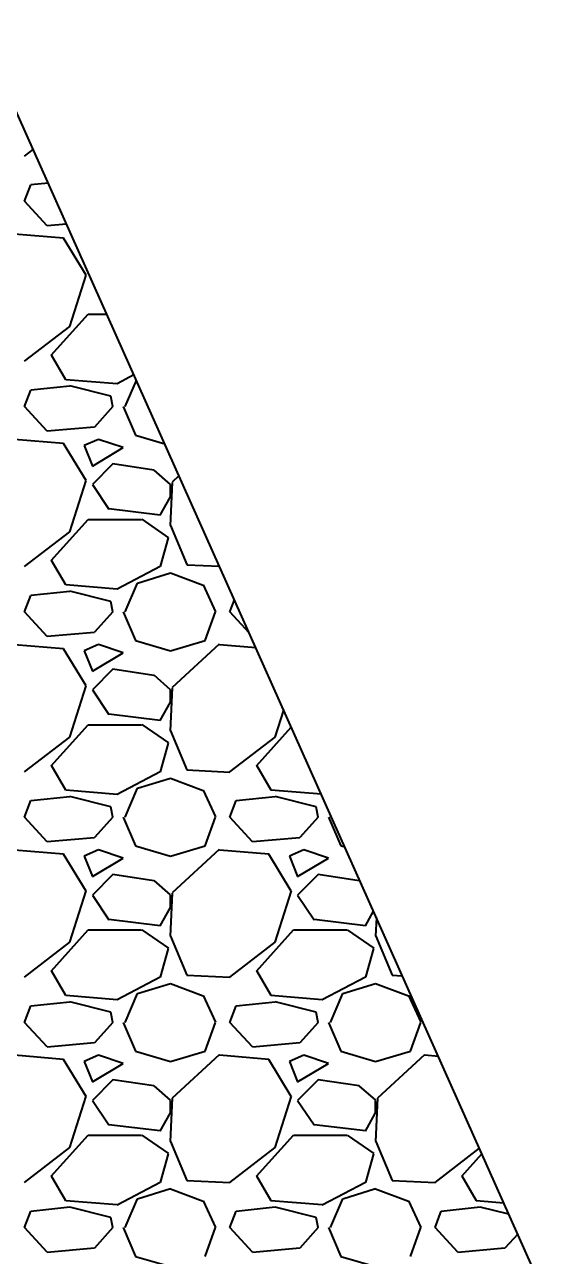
# Model space of a CAD drawing. Extents: x 2799052 to 2815686, y 1319509 to 1336143.
# Drawn here: x 2807722.58 to 2807727.63, y 1327355.72 to 1327367.72 of the extents above; entities that cross this region are included whole.
import ezdxf

# ---------------------------------------------------------------- set-up
doc = ezdxf.new("R2010")
doc.units = 0
doc.header["$LTSCALE"] = 0.5
doc.header["$MEASUREMENT"] = 0
doc.layers.add('C-Road-Asph-Hach-Bdry', color=64, linetype='Continuous', lineweight=25, plot=False)
doc.layers.add('C-RRAP', color=160, linetype='Continuous', lineweight=40)

msp = doc.modelspace()

# ---------------------------------------------------------------- linework, layer by layer
at = {"layer": 'C-Road-Asph-Hach-Bdry'}
msp.add_circle((2807368.688, 1327825.522), 8317.007, dxfattribs=at)
at = {"layer": 'C-RRAP'}
msp.add_line((2807730.415, 1327349.156), (2807717.333, 1327378.431), dxfattribs=at)
at = {"layer": 'C-RRAP', "linetype": 'Continuous'}
for p, q in [((2807722.58, 1327366.44), (2807722.663, 1327366.504)), ((2807722.58, 1327366), (2807722.64, 1327366.16)), ((2807722.81, 1327366.176), (2807722.64, 1327366.158)), ((2807722.8, 1327365.76), (2807722.58, 1327366)), ((2807722.989, 1327365.776), (2807722.8, 1327365.759)), ((2807722.96, 1327365.639), (2807722.48, 1327365.679)), ((2807723.178, 1327365.279), (2807722.958, 1327365.639)), ((2807723.021, 1327364.78), (2807723.181, 1327365.28)), ((2807722.84, 1327364.5), (2807723.2, 1327364.9)), ((2807723.2, 1327364.9), (2807723.38, 1327364.9)), ((2807722.58, 1327364.44), (2807723.02, 1327364.78)), ((2807722.982, 1327364.261), (2807722.842, 1327364.501)), ((2807723.02, 1327364.198), (2807722.64, 1327364.158)), ((2807723.48, 1327364.221), (2807722.98, 1327364.261)), ((2807723.42, 1327364.1), (2807723.02, 1327364.2)), ((2807723.645, 1327364.307), (2807723.48, 1327364.22)), ((2807723.56, 1327364), (2807723.669, 1327364.254)), ((2807722.58, 1327364), (2807722.64, 1327364.16)), ((2807723.44, 1327364), (2807723.42, 1327364.1)), ((2807722.8, 1327363.76), (2807722.58, 1327364)), ((2807723.44, 1327364), (2807723.26, 1327363.8)), ((2807723.541, 1327364), (2807723.661, 1327363.72)), ((2807723.26, 1327363.799), (2807722.8, 1327363.759)), ((2807723.66, 1327363.72), (2807723.945, 1327363.637)), ((2807722.96, 1327363.639), (2807722.48, 1327363.679)), ((2807723.178, 1327363.279), (2807722.958, 1327363.639)), ((2807723.3, 1327363.68), (2807723.16, 1327363.62)), ((2807723.16, 1327363.62), (2807723.24, 1327363.42)), ((2807723.24, 1327363.42), (2807723.54, 1327363.6)), ((2807723.54, 1327363.6), (2807723.3, 1327363.68)), ((2807723.44, 1327363.44), (2807723.24, 1327363.24)), ((2807723.84, 1327363.38), (2807723.44, 1327363.44)), ((2807724.001, 1327363.241), (2807723.841, 1327363.381)), ((2807723.021, 1327362.78), (2807723.181, 1327363.28)), ((2807723.24, 1327363.24), (2807723.4, 1327363)), ((2807724.018, 1327363.26), (2807723.998, 1327362.84)), ((2807724, 1327363.12), (2807724, 1327363.24)), ((2807724.084, 1327363.324), (2807724.017, 1327363.263)), ((2807723.9, 1327362.94), (2807724, 1327363.12)), ((2807723.401, 1327363.005), (2807723.901, 1327362.945)), ((2807722.84, 1327362.5), (2807723.2, 1327362.9)), ((2807723.2, 1327362.9), (2807723.72, 1327362.9)), ((2807723.721, 1327362.902), (2807723.981, 1327362.722)), ((2807722.58, 1327362.44), (2807723.02, 1327362.78)), ((2807724.001, 1327362.84), (2807724.161, 1327362.46)), ((2807723.98, 1327362.72), (2807723.9, 1327362.44)), ((2807722.982, 1327362.261), (2807722.842, 1327362.501)), ((2807723.9, 1327362.44), (2807723.48, 1327362.22)), ((2807724.16, 1327362.459), (2807724.478, 1327362.444)), ((2807723.56, 1327362), (2807723.68, 1327362.28)), ((2807723.68, 1327362.28), (2807724, 1327362.38)), ((2807724, 1327362.379), (2807724.32, 1327362.259)), ((2807722.58, 1327362), (2807722.64, 1327362.16)), ((2807723.02, 1327362.198), (2807722.64, 1327362.158)), ((2807723.48, 1327362.221), (2807722.98, 1327362.261)), ((2807723.42, 1327362.1), (2807723.02, 1327362.2)), ((2807724.321, 1327362.261), (2807724.441, 1327362.001)), ((2807723.44, 1327362), (2807723.42, 1327362.1)), ((2807724.58, 1327362), (2807724.624, 1327362.117)), ((2807722.8, 1327361.76), (2807722.58, 1327362)), ((2807723.44, 1327362), (2807723.26, 1327361.8)), ((2807723.541, 1327362), (2807723.661, 1327361.72)), ((2807723.56, 1327362), (2807723.56, 1327362)), ((2807724.34, 1327361.72), (2807724.44, 1327362)), ((2807724.767, 1327361.796), (2807724.58, 1327362)), ((2807723.26, 1327361.799), (2807722.8, 1327361.759)), ((2807722.96, 1327361.639), (2807722.48, 1327361.679)), ((2807723.3, 1327361.68), (2807723.16, 1327361.62)), ((2807723.54, 1327361.6), (2807723.3, 1327361.68)), ((2807723.66, 1327361.72), (2807724, 1327361.62)), ((2807724, 1327361.62), (2807724.34, 1327361.72)), ((2807724.477, 1327361.683), (2807724.017, 1327361.263)), ((2807724.832, 1327361.65), (2807724.48, 1327361.679)), ((2807723.178, 1327361.279), (2807722.958, 1327361.639)), ((2807723.16, 1327361.62), (2807723.24, 1327361.42)), ((2807723.16, 1327361.62), (2807723.16, 1327361.62)), ((2807723.24, 1327361.42), (2807723.54, 1327361.6)), ((2807723.44, 1327361.44), (2807723.24, 1327361.24)), ((2807723.84, 1327361.38), (2807723.44, 1327361.44)), ((2807724.001, 1327361.241), (2807723.841, 1327361.381)), ((2807723.021, 1327360.78), (2807723.181, 1327361.28)), ((2807723.24, 1327361.24), (2807723.4, 1327361)), ((2807724.018, 1327361.26), (2807723.998, 1327360.84)), ((2807724, 1327361.12), (2807724, 1327361.24)), ((2807723.9, 1327360.94), (2807724, 1327361.12)), ((2807723.401, 1327361.005), (2807723.901, 1327360.945)), ((2807725.021, 1327360.78), (2807725.105, 1327361.041)), ((2807722.84, 1327360.5), (2807723.2, 1327360.9)), ((2807723.2, 1327360.9), (2807723.72, 1327360.9)), ((2807723.721, 1327360.902), (2807723.981, 1327360.722)), ((2807724.001, 1327360.84), (2807724.161, 1327360.46)), ((2807724.84, 1327360.5), (2807725.178, 1327360.876)), ((2807722.58, 1327360.44), (2807723.02, 1327360.78)), ((2807723.98, 1327360.72), (2807723.9, 1327360.44)), ((2807724.58, 1327360.44), (2807725.02, 1327360.78)), ((2807722.982, 1327360.261), (2807722.842, 1327360.501)), ((2807724.982, 1327360.261), (2807724.842, 1327360.501)), ((2807723.9, 1327360.44), (2807723.48, 1327360.22)), ((2807723.68, 1327360.28), (2807724, 1327360.38)), ((2807724, 1327360.379), (2807724.32, 1327360.259)), ((2807724.16, 1327360.459), (2807724.58, 1327360.439)), ((2807723.48, 1327360.221), (2807722.98, 1327360.261)), ((2807723.56, 1327360), (2807723.68, 1327360.28)), ((2807724.321, 1327360.261), (2807724.441, 1327360.001)), ((2807725.471, 1327360.222), (2807724.98, 1327360.261)), ((2807722.58, 1327360), (2807722.64, 1327360.16)), ((2807723.02, 1327360.198), (2807722.64, 1327360.158)), ((2807723.42, 1327360.1), (2807723.02, 1327360.2)), ((2807724.58, 1327360), (2807724.64, 1327360.16)), ((2807725.02, 1327360.198), (2807724.64, 1327360.158)), ((2807725.42, 1327360.1), (2807725.02, 1327360.2)), ((2807722.8, 1327359.76), (2807722.58, 1327360)), ((2807723.44, 1327360), (2807723.26, 1327359.8)), ((2807723.44, 1327360), (2807723.42, 1327360.1)), ((2807723.541, 1327360), (2807723.661, 1327359.72)), ((2807724.34, 1327359.72), (2807724.44, 1327360)), ((2807724.8, 1327359.76), (2807724.58, 1327360)), ((2807725.44, 1327360), (2807725.26, 1327359.8)), ((2807725.44, 1327360), (2807725.42, 1327360.1)), ((2807725.541, 1327360), (2807725.661, 1327359.72)), ((2807725.56, 1327360), (2807725.565, 1327360.011)), ((2807723.26, 1327359.799), (2807722.8, 1327359.759)), ((2807725.26, 1327359.799), (2807724.8, 1327359.759)), ((2807722.96, 1327359.639), (2807722.48, 1327359.679)), ((2807723.178, 1327359.279), (2807722.958, 1327359.639)), ((2807723.3, 1327359.68), (2807723.16, 1327359.62)), ((2807723.54, 1327359.6), (2807723.3, 1327359.68)), ((2807723.66, 1327359.72), (2807724, 1327359.62)), ((2807724, 1327359.62), (2807724.34, 1327359.72)), ((2807724.477, 1327359.683), (2807724.017, 1327359.263)), ((2807724.96, 1327359.639), (2807724.48, 1327359.679)), ((2807725.178, 1327359.279), (2807724.958, 1327359.639)), ((2807725.3, 1327359.68), (2807725.16, 1327359.62)), ((2807725.54, 1327359.6), (2807725.3, 1327359.68)), ((2807725.66, 1327359.72), (2807725.7, 1327359.709)), ((2807723.16, 1327359.62), (2807723.24, 1327359.42)), ((2807723.24, 1327359.42), (2807723.54, 1327359.6)), ((2807725.16, 1327359.62), (2807725.24, 1327359.42)), ((2807725.24, 1327359.42), (2807725.54, 1327359.6)), ((2807723.44, 1327359.44), (2807723.24, 1327359.24)), ((2807723.84, 1327359.38), (2807723.44, 1327359.44)), ((2807725.44, 1327359.44), (2807725.24, 1327359.24)), ((2807725.84, 1327359.38), (2807725.44, 1327359.44)), ((2807723.021, 1327358.78), (2807723.181, 1327359.28)), ((2807724.001, 1327359.241), (2807723.841, 1327359.381)), ((2807725.021, 1327358.78), (2807725.181, 1327359.28)), ((2807725.85, 1327359.373), (2807725.841, 1327359.381)), ((2807723.24, 1327359.24), (2807723.4, 1327359)), ((2807724.018, 1327359.26), (2807723.998, 1327358.84)), ((2807724, 1327359.12), (2807724, 1327359.24)), ((2807725.24, 1327359.24), (2807725.4, 1327359)), ((2807723.9, 1327358.94), (2807724, 1327359.12)), ((2807725.9, 1327358.94), (2807725.979, 1327359.083)), ((2807723.401, 1327359.005), (2807723.901, 1327358.945)), ((2807725.401, 1327359.005), (2807725.901, 1327358.945)), ((2807726.007, 1327359.022), (2807725.998, 1327358.84)), ((2807722.84, 1327358.5), (2807723.2, 1327358.9)), ((2807723.2, 1327358.9), (2807723.72, 1327358.9)), ((2807723.721, 1327358.902), (2807723.981, 1327358.722)), ((2807724.001, 1327358.84), (2807724.161, 1327358.46)), ((2807724.84, 1327358.5), (2807725.2, 1327358.9)), ((2807725.2, 1327358.9), (2807725.72, 1327358.9)), ((2807725.721, 1327358.902), (2807725.981, 1327358.722)), ((2807726.001, 1327358.84), (2807726.161, 1327358.46)), ((2807722.58, 1327358.44), (2807723.02, 1327358.78)), ((2807723.98, 1327358.72), (2807723.9, 1327358.44)), ((2807724.58, 1327358.44), (2807725.02, 1327358.78)), ((2807725.98, 1327358.72), (2807725.9, 1327358.44)), ((2807722.982, 1327358.261), (2807722.842, 1327358.501)), ((2807723.9, 1327358.44), (2807723.48, 1327358.22)), ((2807724.16, 1327358.459), (2807724.58, 1327358.439)), ((2807724.982, 1327358.261), (2807724.842, 1327358.501)), ((2807725.9, 1327358.44), (2807725.48, 1327358.22)), ((2807726.16, 1327358.459), (2807726.26, 1327358.454)), ((2807723.68, 1327358.28), (2807724, 1327358.38)), ((2807724, 1327358.379), (2807724.32, 1327358.259)), ((2807725.68, 1327358.28), (2807726, 1327358.38)), ((2807726, 1327358.379), (2807726.32, 1327358.259)), ((2807723.02, 1327358.198), (2807722.64, 1327358.158)), ((2807723.48, 1327358.221), (2807722.98, 1327358.261)), ((2807723.42, 1327358.1), (2807723.02, 1327358.2)), ((2807723.56, 1327358), (2807723.68, 1327358.28)), ((2807724.321, 1327358.261), (2807724.441, 1327358.001)), ((2807725.02, 1327358.198), (2807724.64, 1327358.158)), ((2807725.48, 1327358.221), (2807724.98, 1327358.261)), ((2807725.42, 1327358.1), (2807725.02, 1327358.2)), ((2807725.56, 1327358), (2807725.68, 1327358.28)), ((2807726.321, 1327358.261), (2807726.441, 1327358.001)), ((2807722.58, 1327358), (2807722.64, 1327358.16)), ((2807723.44, 1327358), (2807723.42, 1327358.1)), ((2807724.58, 1327358), (2807724.64, 1327358.16)), ((2807725.44, 1327358), (2807725.42, 1327358.1)), ((2807722.8, 1327357.76), (2807722.58, 1327358)), ((2807723.44, 1327358), (2807723.26, 1327357.8)), ((2807723.44, 1327358), (2807723.44, 1327358)), ((2807723.541, 1327358), (2807723.661, 1327357.72)), ((2807724.34, 1327357.72), (2807724.44, 1327358)), ((2807724.8, 1327357.76), (2807724.58, 1327358)), ((2807725.44, 1327358), (2807725.26, 1327357.8)), ((2807725.541, 1327358), (2807725.661, 1327357.72)), ((2807726.34, 1327357.72), (2807726.44, 1327358)), ((2807723.26, 1327357.799), (2807722.8, 1327357.759)), ((2807723.66, 1327357.72), (2807724, 1327357.62)), ((2807724, 1327357.62), (2807724.34, 1327357.72)), ((2807725.26, 1327357.799), (2807724.8, 1327357.759)), ((2807725.66, 1327357.72), (2807726, 1327357.62)), ((2807726, 1327357.62), (2807726.34, 1327357.72)), ((2807722.96, 1327357.639), (2807722.48, 1327357.679)), ((2807723.178, 1327357.279), (2807722.958, 1327357.639)), ((2807723.3, 1327357.68), (2807723.16, 1327357.62)), ((2807723.16, 1327357.62), (2807723.24, 1327357.42)), ((2807723.24, 1327357.42), (2807723.54, 1327357.6)), ((2807723.54, 1327357.6), (2807723.3, 1327357.68)), ((2807724.477, 1327357.683), (2807724.017, 1327357.263)), ((2807724.96, 1327357.639), (2807724.48, 1327357.679)), ((2807725.178, 1327357.279), (2807724.958, 1327357.639)), ((2807725.3, 1327357.68), (2807725.16, 1327357.62)), ((2807725.16, 1327357.62), (2807725.24, 1327357.42)), ((2807725.24, 1327357.42), (2807725.54, 1327357.6)), ((2807725.54, 1327357.6), (2807725.3, 1327357.68)), ((2807726.477, 1327357.683), (2807726.017, 1327357.263)), ((2807726.612, 1327357.668), (2807726.48, 1327357.679)), ((2807723.44, 1327357.44), (2807723.24, 1327357.24)), ((2807723.84, 1327357.38), (2807723.44, 1327357.44)), ((2807724.001, 1327357.241), (2807723.841, 1327357.381)), ((2807725.44, 1327357.44), (2807725.24, 1327357.24)), ((2807725.84, 1327357.38), (2807725.44, 1327357.44)), ((2807726.001, 1327357.241), (2807725.841, 1327357.381)), ((2807723.021, 1327356.78), (2807723.181, 1327357.28)), ((2807723.24, 1327357.24), (2807723.4, 1327357)), ((2807724.018, 1327357.26), (2807723.998, 1327356.84)), ((2807724, 1327357.12), (2807724, 1327357.24)), ((2807725.021, 1327356.78), (2807725.181, 1327357.28)), ((2807725.24, 1327357.24), (2807725.4, 1327357)), ((2807726.018, 1327357.26), (2807725.998, 1327356.84)), ((2807726, 1327357.12), (2807726, 1327357.24)), ((2807723.9, 1327356.94), (2807724, 1327357.12)), ((2807725.9, 1327356.94), (2807726, 1327357.12)), ((2807723.401, 1327357.005), (2807723.901, 1327356.945)), ((2807725.401, 1327357.005), (2807725.901, 1327356.945)), ((2807722.84, 1327356.5), (2807723.2, 1327356.9)), ((2807723.2, 1327356.9), (2807723.72, 1327356.9)), ((2807723.721, 1327356.902), (2807723.981, 1327356.722)), ((2807724.84, 1327356.5), (2807725.2, 1327356.9)), ((2807725.2, 1327356.9), (2807725.72, 1327356.9)), ((2807725.721, 1327356.902), (2807725.981, 1327356.722)), ((2807722.58, 1327356.44), (2807723.02, 1327356.78)), ((2807724.001, 1327356.84), (2807724.161, 1327356.46)), ((2807724.58, 1327356.44), (2807725.02, 1327356.78)), ((2807726.001, 1327356.84), (2807726.161, 1327356.46)), ((2807726.58, 1327356.44), (2807727.012, 1327356.773)), ((2807723.98, 1327356.72), (2807723.9, 1327356.44)), ((2807725.98, 1327356.72), (2807725.9, 1327356.44)), ((2807726.84, 1327356.5), (2807727.036, 1327356.718)), ((2807722.982, 1327356.261), (2807722.842, 1327356.501)), ((2807723.9, 1327356.44), (2807723.48, 1327356.22)), ((2807724.16, 1327356.459), (2807724.58, 1327356.439)), ((2807724.982, 1327356.261), (2807724.842, 1327356.501)), ((2807725.9, 1327356.44), (2807725.48, 1327356.22)), ((2807726.16, 1327356.459), (2807726.58, 1327356.439)), ((2807726.982, 1327356.261), (2807726.842, 1327356.501)), ((2807723.56, 1327356), (2807723.68, 1327356.28)), ((2807723.68, 1327356.28), (2807724, 1327356.38)), ((2807724, 1327356.379), (2807724.32, 1327356.259)), ((2807725.56, 1327356), (2807725.68, 1327356.28)), ((2807725.68, 1327356.28), (2807726, 1327356.38)), ((2807726, 1327356.379), (2807726.32, 1327356.259)), ((2807722.58, 1327356), (2807722.64, 1327356.16)), ((2807723.02, 1327356.198), (2807722.64, 1327356.158)), ((2807723.48, 1327356.221), (2807722.98, 1327356.261)), ((2807723.42, 1327356.1), (2807723.02, 1327356.2)), ((2807724.321, 1327356.261), (2807724.441, 1327356.001)), ((2807724.58, 1327356), (2807724.64, 1327356.16)), ((2807725.02, 1327356.198), (2807724.64, 1327356.158)), ((2807725.48, 1327356.221), (2807724.98, 1327356.261)), ((2807725.42, 1327356.1), (2807725.02, 1327356.2)), ((2807726.321, 1327356.261), (2807726.441, 1327356.001)), ((2807726.58, 1327356), (2807726.64, 1327356.16)), ((2807727.02, 1327356.198), (2807726.64, 1327356.158)), ((2807727.25, 1327356.239), (2807726.98, 1327356.261)), ((2807727.299, 1327356.13), (2807727.02, 1327356.2)), ((2807723.44, 1327356), (2807723.42, 1327356.1)), ((2807725.44, 1327356), (2807725.42, 1327356.1)), ((2807722.8, 1327355.76), (2807722.58, 1327356)), ((2807722.58, 1327356), (2807722.58, 1327356)), ((2807723.44, 1327356), (2807723.26, 1327355.8)), ((2807723.541, 1327356), (2807723.661, 1327355.72)), ((2807724.34, 1327355.72), (2807724.44, 1327356)), ((2807724.8, 1327355.76), (2807724.58, 1327356)), ((2807725.44, 1327356), (2807725.26, 1327355.8)), ((2807725.541, 1327356), (2807725.661, 1327355.72)), ((2807726.34, 1327355.72), (2807726.44, 1327356)), ((2807726.8, 1327355.76), (2807726.58, 1327356)), ((2807727.385, 1327355.938), (2807727.26, 1327355.8)), ((2807723.26, 1327355.799), (2807722.8, 1327355.759)), ((2807725.26, 1327355.799), (2807724.8, 1327355.759)), ((2807727.26, 1327355.799), (2807726.8, 1327355.759)), ((2807723.66, 1327355.72), (2807724, 1327355.62)), ((2807725.66, 1327355.72), (2807726, 1327355.62))]:
    msp.add_line(p, q, dxfattribs=at)

doc.saveas('drawing.dxf')
